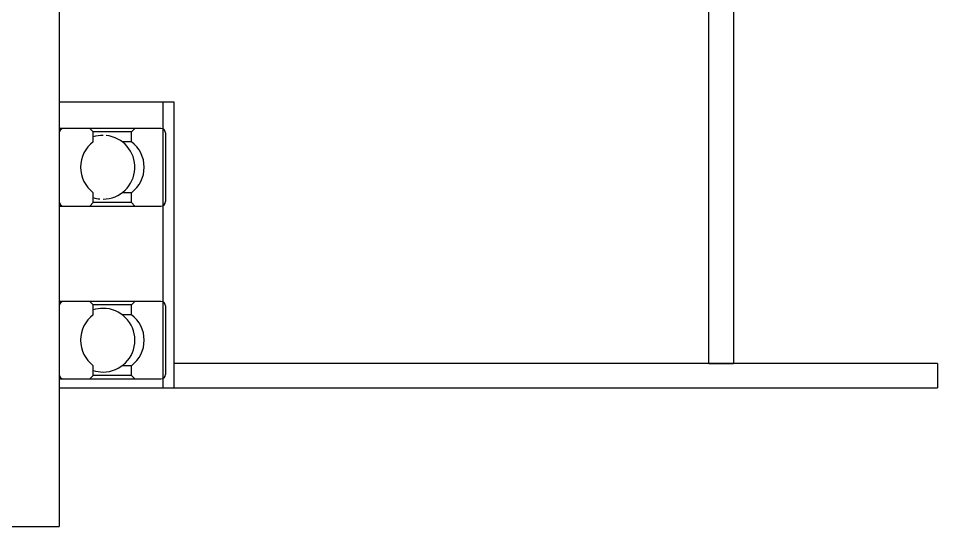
# Model space of a CAD drawing. Extents: x -49 to 4846, y -968 to 1090.
# Drawn here: x 4620.7 to 4845.7, y 725.9 to 850.3 of the extents above; entities that cross this region are included whole.
import ezdxf

# ---------------------------------------------------------------- set-up
doc = ezdxf.new("R2010")
doc.units = 0
doc.layers.get('0').update_dxf_attribs({"linetype": 'CONTINUOUS'})

msp = doc.modelspace()

# ---------------------------------------------------------------- linework, layer by layer
for p, q in [((4789.735918, 765.826559), (4789.735918, 1015.826559)), ((4795.735918, 1015.826559), (4795.735918, 765.826559)), ((4795.735918, 1015.826559), (4795.735918, 765.826559)), ((4630.735918, 875.86871), (4630.735918, 725.86871)), ((4658.885918, 829.826559), (4656.085918, 829.826559)), ((4631.835918, 823.368875), (4630.735918, 823.368875)), ((4630.735918, 822.268875), (4630.735918, 805.468875)), ((4638.230918, 823.368875), (4631.835918, 823.368875)), ((4649.240918, 823.368875), (4638.230918, 823.368875)), ((4639.055918, 822.543875), (4638.230918, 823.368875)), ((4648.415918, 822.543875), (4639.055918, 822.543875)), ((4639.055918, 820.108875), (4639.055918, 822.543875)), ((4648.415918, 822.543875), (4649.240918, 823.368875)), ((4648.415918, 820.108875), (4648.415918, 822.543875)), ((4655.635918, 823.368875), (4649.240918, 823.368875)), ((4656.735918, 822.268875), (4656.735918, 805.468875)), ((4648.415918, 820.108875), (4646.122618, 820.108875)), ((4639.055918, 805.193875), (4639.055918, 807.628875)), ((4648.415918, 807.628875), (4646.122618, 807.628875)), ((4648.415918, 805.193875), (4648.415918, 807.628875)), ((4630.735918, 804.368875), (4631.835918, 804.368875)), ((4631.835918, 804.368875), (4638.230918, 804.368875)), ((4638.230918, 804.368875), (4639.055918, 805.193875)), ((4638.230918, 804.368875), (4649.240918, 804.368875)), ((4648.415918, 805.193875), (4639.055918, 805.193875)), ((4649.240918, 804.368875), (4648.415918, 805.193875)), ((4649.240918, 804.368875), (4655.635918, 804.368875)), ((4631.835918, 781.015386), (4630.735918, 781.015386)), ((4638.230918, 781.015386), (4631.835918, 781.015386)), ((4649.240918, 781.015386), (4638.230918, 781.015386)), ((4639.055918, 780.190386), (4638.230918, 781.015386)), ((4648.415918, 780.190386), (4649.240918, 781.015386)), ((4655.635918, 781.015386), (4649.240918, 781.015386)), ((4630.735918, 779.915386), (4630.735918, 763.115386)), ((4648.415918, 780.190386), (4639.055918, 780.190386)), ((4639.055918, 777.755386), (4639.055918, 780.190386)), ((4648.415918, 777.755386), (4648.415918, 780.190386)), ((4656.735918, 779.915386), (4656.735918, 763.115386)), ((4648.415918, 777.755386), (4646.122618, 777.755386)), ((4639.055918, 762.840386), (4639.055918, 765.275386)), ((4648.415918, 765.275386), (4646.122618, 765.275386)), ((4648.415918, 762.840386), (4648.415918, 765.275386)), ((4658.885918, 759.826559), (4658.885918, 765.826559)), ((4845.735918, 765.826559), (4658.885918, 765.826559)), ((4789.735918, 765.826559), (4795.735918, 765.826559)), ((4845.735918, 765.826559), (4845.735918, 759.826559)), ((4638.230918, 762.015386), (4639.055918, 762.840386)), ((4648.415918, 762.840386), (4639.055918, 762.840386)), ((4649.240918, 762.015386), (4648.415918, 762.840386)), ((4630.735918, 762.015386), (4631.835918, 762.015386)), ((4631.835918, 762.015386), (4638.230918, 762.015386)), ((4636.572447, 762.015386), (4649.240918, 762.015386)), ((4649.240918, 762.015386), (4655.635918, 762.015386)), ((4656.085918, 759.826559), (4658.885918, 759.826559)), ((4658.885918, 759.826559), (4845.735918, 759.826559)), ((4610.735918, 725.86871), (4630.735918, 725.86871))]:
    msp.add_line(p, q)
at = {"color": 1}
for p, q in [((4656.085918, 829.826559), (4630.735918, 829.826559)), ((4656.085918, 829.826559), (4656.085918, 759.826559)), ((4658.885918, 759.826559), (4658.885918, 829.826559)), ((4630.735918, 759.826559), (4656.085918, 759.826559))]:
    msp.add_line(p, q, dxfattribs=at)
for centre, radius, start, end in [((4631.835918, 822.268875), 1.1, 90, 180), ((4641.458202, 813.868875), 7.8, 90, 107.951694), ((4641.458202, 813.868875), 7.8, 270, 84.482919), ((4655.635918, 822.268875), 1.1, 0, 90), ((4643.735918, 813.868875), 7.8, 126.869898, 233.130102), ((4643.735918, 813.868875), 7.8, 306.869898, 53.130102), ((4641.458202, 813.868875), 7.8, 252.048306, 264.482919), ((4631.835918, 805.468875), 1.1, 180, 270), ((4655.635918, 805.468875), 1.1, 270, 0), ((4631.835918, 779.915386), 1.1, 90, 180), ((4655.635918, 779.915386), 1.1, 0, 90), ((4641.458202, 771.515386), 7.8, 90, 107.951694), ((4641.458202, 771.515386), 7.8, 270, 90), ((4643.735918, 771.515386), 7.8, 126.869898, 233.130102), ((4643.735918, 771.515386), 7.8, 306.869898, 53.130102), ((4631.835918, 763.115386), 1.1, 180, 270), ((4641.458202, 771.515386), 7.8, 252.048306, 270), ((4655.635918, 763.115386), 1.1, 270, 0)]:
    msp.add_arc(centre, radius, start, end)

doc.saveas('drawing.dxf')
